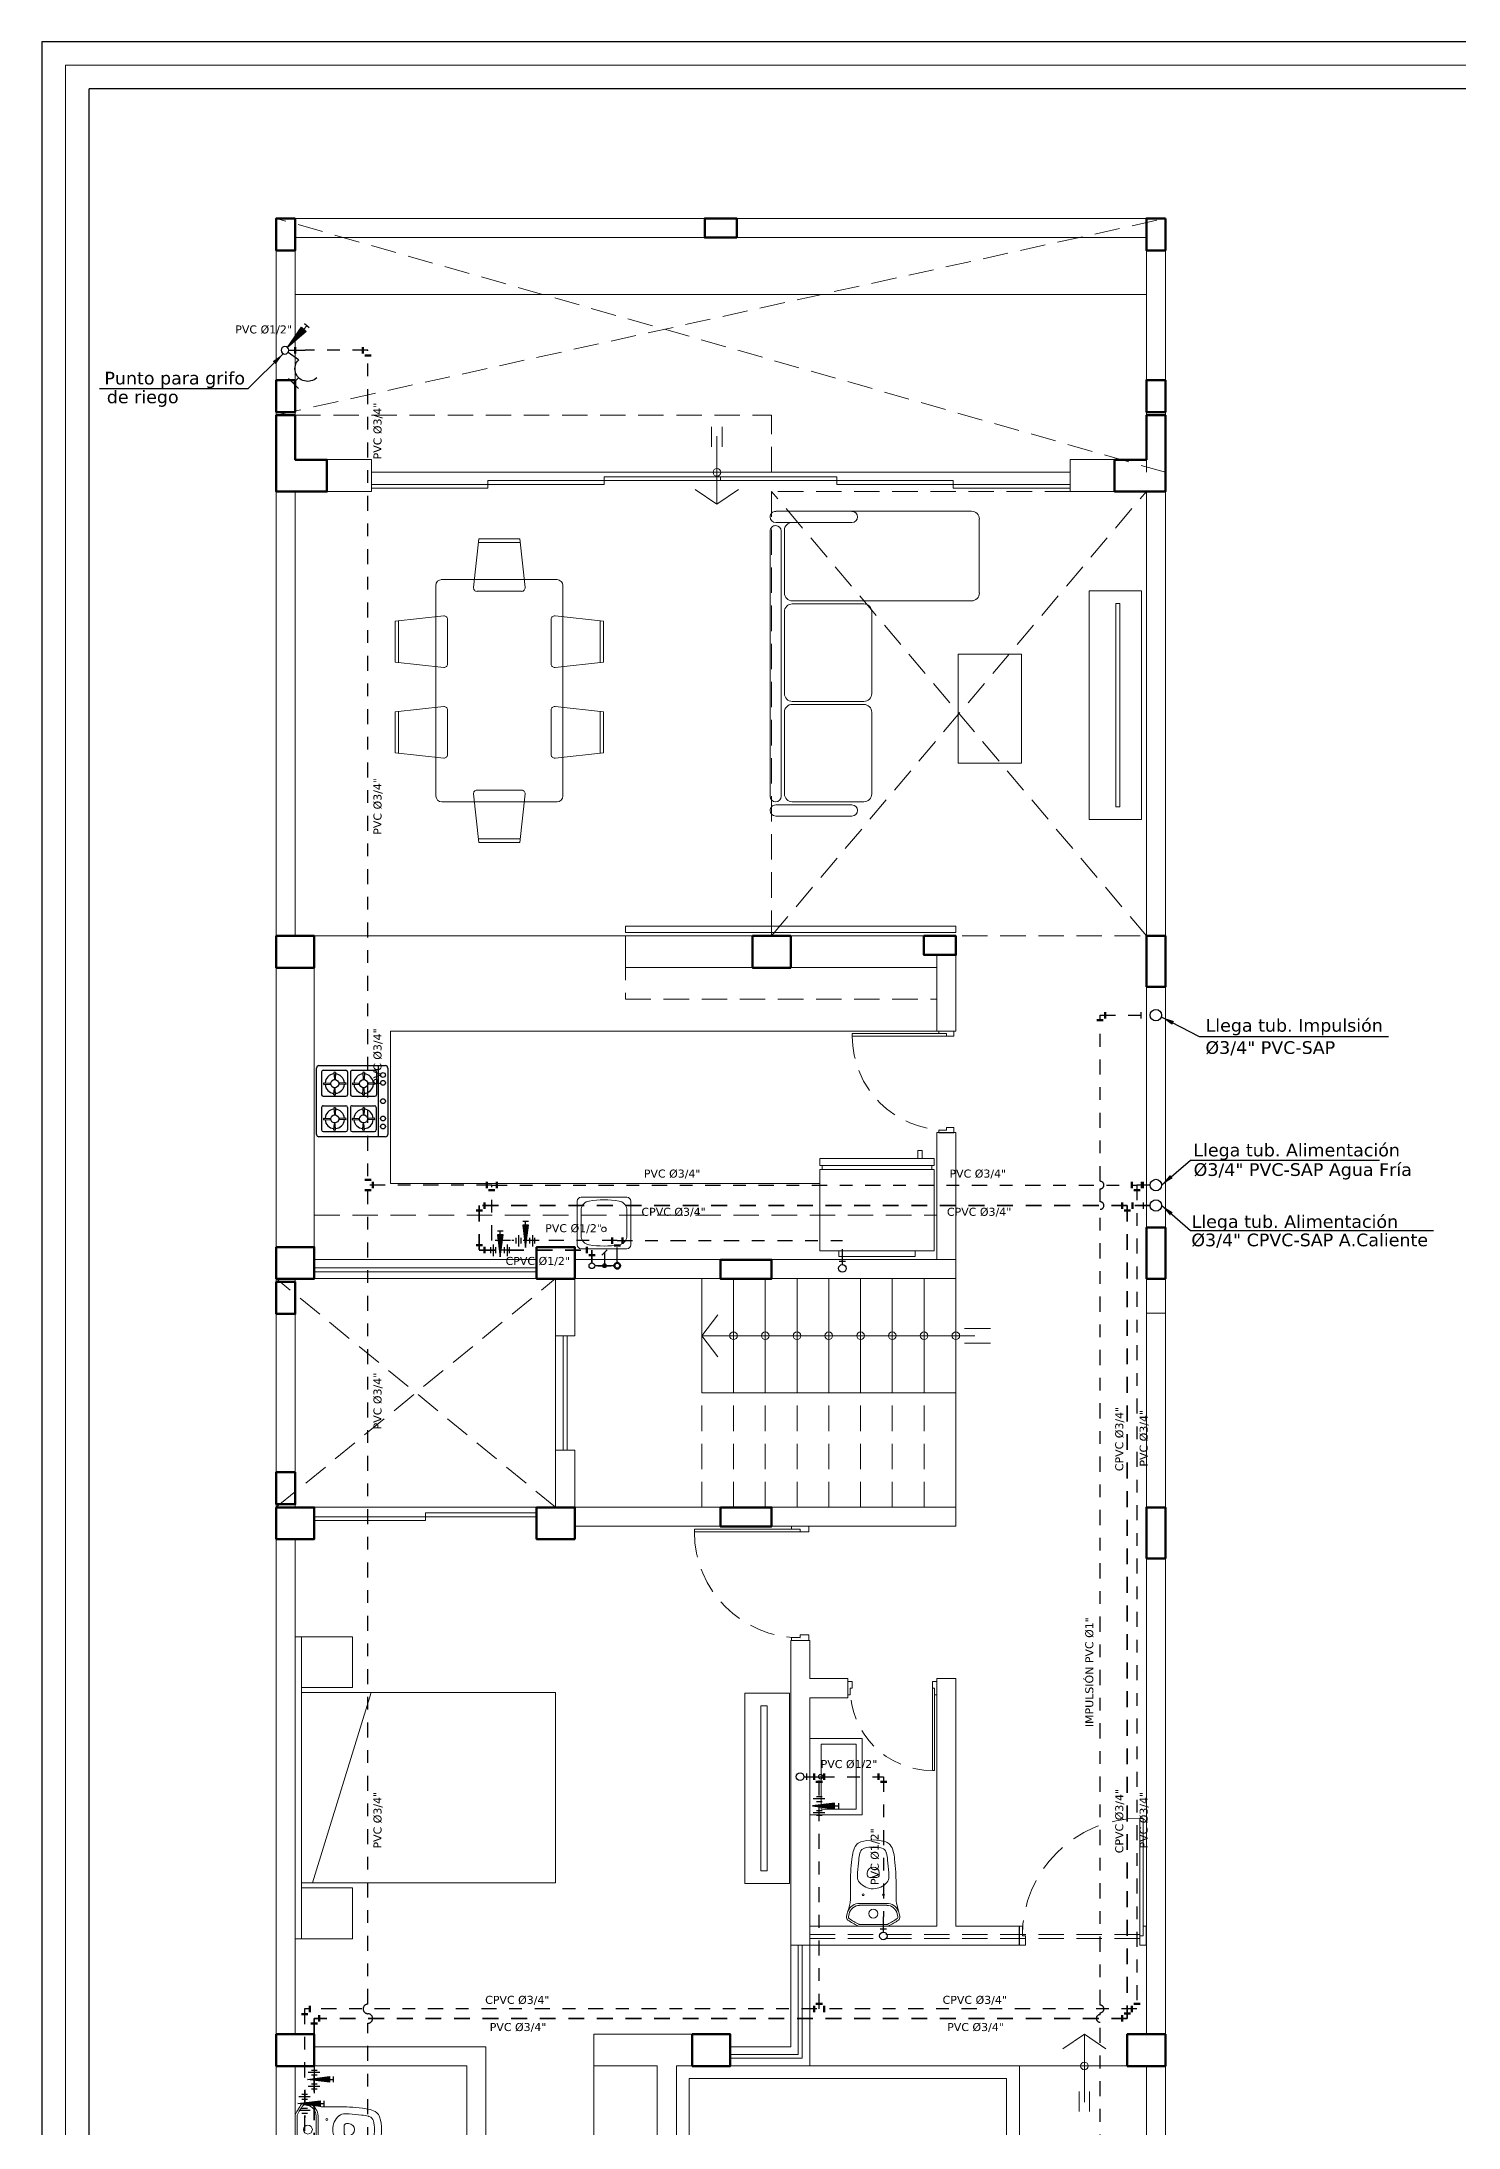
# Model space of a CAD drawing. Header units: millimetres. Extents: x 821 to 906, y 83 to 185.
# Drawn here: x 821.41 to 832.56, y 138.05 to 154.48 of the extents above; entities that cross this region are included whole.
import ezdxf

# ---------------------------------------------------------------- set-up
doc = ezdxf.new("R2010")
doc.units = ezdxf.units.MM
for name, pattern in [('ACAD_ISO10W100', [18, 12, -3, 0, -3]), ('ACAD_ISO12W100', [21, 12, -3, 0, -3, 0, -3]), ('CONTINUA', [0]), ('HIDDEN', [0.375, 0.25, -0.125]), ('HIDDEN2', [0.1875, 0.125, -0.0625]), ('TRAZO_Y_PUNTO2', [0.5, 0.25, -0.125, 0, -0.125])]:
    doc.linetypes.add(name, pattern=pattern)
for name, color, linetype, lineweight in [('agua dulce', 30, 'TRAZO_Y_PUNTO2', 30), ('COLUMNAS', 3, 'Continuous', 80), ('Muro sin techar', 160, 'Continuous', 40), ('P6', 255, 'Continuous', 20), ('redaguacaliente', 30, 'ACAD_ISO12W100', 50), ('redaguafria', 141, 'ACAD_ISO10W100', 30), ('TEXTOAGUA', 152, 'Continuous', 30)]:
    doc.layers.add(name, color=color, linetype=linetype, lineweight=lineweight)
doc.layers.add('Texto', color=5, linetype='Continuous')
doc.styles.add('style4', font='verdanab.ttf', dxfattribs={"height": 0.1})
doc.styles.add('textcosan', font='verdana.ttf', dxfattribs={"height": 0.1})
doc.dimstyles.new('dimension horizontal', dxfattribs={"dimtxt": 0.08, "dimasz": 0.1, "dimexe": 0.15, "dimexo": 0.3, "dimgap": 0.01, "dimtad": 2, "dimtih": 1, "dimtoh": 1, "dimzin": 1, "dimtxsty": 'style4', "dimblk": 'ARCHTICK', "dimcen": 0.08, "dimadec": 0, "dimazin": 0, "dimtfac": 1, "dimtmove": 0, "dimatfit": 3, "dimfxl": 1, "dimarcsym": 0})

# ---------------------------------------------------------------- blocks, each defined once
blk = doc.blocks.new('ERGERFREFRE')
at = {"layer": 'COLUMNAS', "color": 1, "lineweight": 80, "ltscale": 0.2}
for points in [[(10617.471, -16627.554), (10617.321, -16627.554), (10617.321, -16627.806), (10617.471, -16627.806)], [(10620.947, -16627.704), (10620.947, -16627.554), (10620.695, -16627.554), (10620.695, -16627.704)], [(10624.321, -16627.554), (10624.171, -16627.554), (10624.171, -16627.806), (10624.321, -16627.806)], [(10617.471, -16628.826), (10617.321, -16628.826), (10617.321, -16629.079), (10617.471, -16629.079)], [(10624.321, -16628.826), (10624.171, -16628.826), (10624.171, -16629.079), (10624.321, -16629.079)], [(10617.321, -16633.204), (10617.621, -16633.204), (10617.621, -16633.454), (10617.321, -16633.454)], [(10621.071, -16633.204), (10621.371, -16633.204), (10621.371, -16633.454), (10621.071, -16633.454)], [(10621.071, -16633.204), (10621.371, -16633.204), (10621.371, -16633.454), (10621.071, -16633.454)], [(10622.418, -16633.204), (10622.42, -16633.354), (10622.672, -16633.354), (10622.671, -16633.204)], [(10624.171, -16633.606), (10624.321, -16633.606), (10624.321, -16633.204), (10624.171, -16633.204)], [(10624.171, -16635.904), (10624.321, -16635.904), (10624.321, -16635.501), (10624.171, -16635.501)], [(10617.321, -16635.654), (10617.621, -16635.654), (10617.621, -16635.904), (10617.321, -16635.904)], [(10619.371, -16635.654), (10619.671, -16635.654), (10619.671, -16635.904), (10619.371, -16635.904)], [(10620.818, -16635.754), (10620.818, -16635.904), (10621.221, -16635.904), (10621.221, -16635.754)], [(10617.471, -16635.929), (10617.321, -16635.929), (10617.321, -16636.181), (10617.471, -16636.181)], [(10617.471, -16637.426), (10617.321, -16637.426), (10617.321, -16637.679), (10617.471, -16637.679)], [(10617.321, -16637.704), (10617.621, -16637.704), (10617.621, -16637.954), (10617.321, -16637.954)], [(10619.371, -16637.704), (10619.671, -16637.704), (10619.671, -16637.954), (10619.371, -16637.954)], [(10620.818, -16637.704), (10620.818, -16637.854), (10621.221, -16637.854), (10621.221, -16637.704)], [(10624.171, -16638.106), (10624.321, -16638.106), (10624.321, -16637.704), (10624.171, -16637.704)], [(10617.621, -16641.854), (10617.321, -16641.854), (10617.321, -16642.104), (10617.621, -16642.104)], [(10620.596, -16641.854), (10620.896, -16641.854), (10620.896, -16642.104), (10620.596, -16642.104)], [(10624.321, -16641.854), (10624.021, -16641.854), (10624.021, -16642.104), (10624.321, -16642.104)]]:
    blk.add_lwpolyline(points, close=True, dxfattribs=at)
for points in [[(10617.321, -16629.104), (10617.471, -16629.104), (10617.471, -16629.454), (10617.721, -16629.454), (10617.721, -16629.704), (10617.321, -16629.704), (10617.321, -16629.104)], [(10624.321, -16629.104), (10624.171, -16629.104), (10624.171, -16629.454), (10623.921, -16629.454), (10623.921, -16629.704), (10624.321, -16629.704), (10624.321, -16629.104)]]:
    blk.add_lwpolyline(points, dxfattribs=at)
blk = doc.blocks.new('puertas sss')
at = {"color": 251, "lineweight": 0, "true_color": 0x636466}
for p, q in [((2962.35, 159.017), (2962.215, 159.017)), ((2962.215, 159.017), (2962.215, 158.972)), ((2962.35, 159.017), (2962.215, 159.017)), ((2962.215, 158.972), (2962.282, 158.972)), ((2962.282, 158.972), (2962.282, 158.994)), ((2962.282, 158.994), (2962.35, 158.994)), ((2962.35, 158.994), (2962.35, 159.017)), ((2962.215, 158.117), (2962.215, 158.162)), ((2962.215, 158.162), (2962.282, 158.162)), ((2962.35, 158.117), (2962.215, 158.117)), ((2962.35, 158.117), (2962.215, 158.117)), ((2962.282, 158.162), (2962.282, 158.139)), ((2962.282, 158.139), (2962.282, 158.162)), ((2962.282, 158.162), (2963.115, 158.162)), ((2962.282, 158.139), (2962.35, 158.139)), ((2963.115, 158.139), (2962.282, 158.139)), ((2962.35, 158.139), (2962.35, 158.117)), ((2963.115, 158.162), (2963.115, 158.139))]:
    blk.add_line(p, q, dxfattribs=at)
at = {"color": 251, "linetype": 'HIDDEN', "lineweight": 0, "ltscale": 0.8, "true_color": 0x636466}
blk.add_arc((2962.282, 158.162), 0.833, 0, 90, dxfattribs=at)
blk = doc.blocks.new('sgareghaergh')
at = {"color": 251, "lineweight": 18, "true_color": 0x636466}
for p, q in [((541185.725, 9429896.841), (541185.767, 9429897.223)), ((541185.767, 9429897.223), (541186.088, 9429897.223)), ((541185.767, 9429897.196), (541186.088, 9429897.196)), ((541186.131, 9429896.841), (541186.088, 9429897.223)), ((541185.428, 9429895.198), (541185.427, 9429896.859)), ((541186.382, 9429896.903), (541185.471, 9429896.903)), ((541186.427, 9429895.199), (541186.427, 9429896.857)), ((541186.103, 9429896.811), (541185.752, 9429896.811)), ((541185.49, 9429896.617), (541185.108, 9429896.575)), ((541185.108, 9429896.575), (541185.108, 9429896.254)), ((541185.135, 9429896.575), (541185.135, 9429896.254)), ((541185.52, 9429896.239), (541185.52, 9429896.59)), ((541186.336, 9429896.239), (541186.336, 9429896.59)), ((541186.366, 9429896.617), (541186.748, 9429896.575)), ((541186.721, 9429896.575), (541186.721, 9429896.254)), ((541186.748, 9429896.575), (541186.748, 9429896.254)), ((541185.49, 9429896.211), (541185.108, 9429896.254)), ((541186.366, 9429896.211), (541186.748, 9429896.254)), ((541185.49, 9429895.904), (541185.108, 9429895.861)), ((541185.108, 9429895.861), (541185.108, 9429895.54)), ((541185.135, 9429895.861), (541185.135, 9429895.54)), ((541185.52, 9429895.525), (541185.52, 9429895.876)), ((541186.336, 9429895.525), (541186.336, 9429895.876)), ((541186.366, 9429895.904), (541186.748, 9429895.861)), ((541186.721, 9429895.861), (541186.721, 9429895.54)), ((541186.748, 9429895.861), (541186.748, 9429895.54)), ((541185.49, 9429895.498), (541185.108, 9429895.54)), ((541186.366, 9429895.498), (541186.748, 9429895.54)), ((541185.725, 9429895.215), (541185.767, 9429894.833)), ((541186.103, 9429895.246), (541185.752, 9429895.246)), ((541186.131, 9429895.215), (541186.088, 9429894.833)), ((541186.382, 9429895.153), (541185.474, 9429895.153)), ((541185.767, 9429894.861), (541186.088, 9429894.861)), ((541185.767, 9429894.833), (541186.088, 9429894.833))]:
    blk.add_line(p, q, dxfattribs=at)
for centre, radius, start, end in [((541185.475, 9429896.856), 0.0474, 90.7914, 178.7944), ((541186.382, 9429896.857), 0.0458, 0, 90), ((541185.752, 9429896.838), 0.0275, 173.6598, 270), ((541186.103, 9429896.838), 0.0275, 270, 6.3402), ((541185.493, 9429896.59), 0.0275, 0, 96.3402), ((541186.363, 9429896.59), 0.0275, 83.6598, 180), ((541185.493, 9429896.239), 0.0275, 263.6598, 0), ((541186.363, 9429896.239), 0.0275, 180, 276.3402), ((541185.493, 9429895.876), 0.0275, 0, 96.3402), ((541186.363, 9429895.876), 0.0275, 83.6598, 180), ((541185.493, 9429895.525), 0.0275, 263.6598, 0), ((541186.363, 9429895.525), 0.0275, 180, 276.3402), ((541185.474, 9429895.199), 0.0458, 180, 270), ((541185.752, 9429895.218), 0.0275, 90, 186.3402), ((541186.103, 9429895.218), 0.0275, 353.6598, 90), ((541186.382, 9429895.199), 0.0458, 270, 0)]:
    blk.add_arc(centre, radius, start, end, dxfattribs=at)
blk = doc.blocks.new('hhsh')
at = {"color": 252, "lineweight": 5, "true_color": 0x939598}
for p, q in [((10503.114, -16425.472), (10502.414, -16425.472)), ((10502.414, -16425.472), (10502.414, -16426.672)), ((10503.114, -16426.672), (10503.114, -16425.472)), ((10502.414, -16426.672), (10503.114, -16426.672))]:
    blk.add_line(p, q, dxfattribs=at)
blk = doc.blocks.new('weggw')
at = {"color": 252, "lineweight": 5, "true_color": 0x939598}
for p, q in [((10520.047, -16423.366), (10520.047, -16423.366)), ((10520.691, -16423.322), (10520.091, -16423.322)), ((10520.735, -16423.366), (10520.735, -16423.366)), ((10519.935, -16424.139), (10519.935, -16423.497)), ((10520.56, -16423.435), (10519.997, -16423.435)), ((10520.091, -16423.41), (10520.691, -16423.41)), ((10520.622, -16423.497), (10520.622, -16424.139)), ((10520.647, -16424.152), (10520.647, -16423.478)), ((10520.691, -16423.435), (10520.691, -16423.435)), ((10520.735, -16423.478), (10520.735, -16424.152)), ((10520.56, -16424.201), (10519.997, -16424.201)), ((10520.647, -16424.152), (10520.647, -16425.566)), ((10520.735, -16425.566), (10520.735, -16424.152)), ((10519.935, -16424.93), (10519.935, -16424.287)), ((10520.56, -16424.225), (10519.997, -16424.225)), ((10520.622, -16424.287), (10520.622, -16424.93)), ((10519.935, -16424.416), (10519.935, -16424.666)), ((10520.56, -16425.016), (10519.15, -16425.016)), ((10520.56, -16424.993), (10519.997, -16424.993)), ((10519.088, -16425.079), (10519.088, -16425.66)), ((10520.622, -16425.079), (10520.622, -16425.572)), ((10520.047, -16425.678), (10520.047, -16425.678)), ((10520.091, -16425.635), (10520.691, -16425.635)), ((10520.691, -16425.61), (10520.691, -16425.61)), ((10520.735, -16425.678), (10520.735, -16425.678)), ((10519.15, -16425.722), (10520.091, -16425.722)), ((10520.691, -16425.722), (10520.091, -16425.722))]:
    blk.add_line(p, q, dxfattribs=at)
for centre, radius, start, end in [((10520.091, -16423.366), 0.0437, 90, 180), ((10520.091, -16423.366), 0.0437, 180, 270), ((10520.691, -16423.366), 0.0437, 0, 90), ((10520.691, -16423.366), 0.0437, 270, 0), ((10519.997, -16423.497), 0.0625, 90, 180), ((10520.56, -16423.497), 0.0625, 0, 90), ((10520.691, -16423.478), 0.0437, 90, 180), ((10520.691, -16423.478), 0.0437, 0, 90), ((10519.997, -16424.139), 0.0625, 180, 270), ((10520.56, -16424.139), 0.0625, 270, 0), ((10519.997, -16424.287), 0.0625, 90, 180), ((10520.56, -16424.287), 0.0625, 0, 90), ((10519.15, -16425.079), 0.0625, 90, 180), ((10519.997, -16424.93), 0.0625, 180, 270), ((10520.56, -16424.93), 0.0625, 270, 0), ((10520.56, -16425.079), 0.0625, 0, 90), ((10519.15, -16425.66), 0.0625, 180, 270), ((10520.091, -16425.678), 0.0437, 90, 180), ((10520.091, -16425.678), 0.0437, 180, 270), ((10520.56, -16425.572), 0.0625, 270, 0), ((10520.691, -16425.566), 0.0437, 180, 270), ((10520.691, -16425.566), 0.0437, 270, 0), ((10520.691, -16425.678), 0.0437, 0, 90), ((10520.691, -16425.678), 0.0437, 270, 0)]:
    blk.add_arc(centre, radius, start, end, dxfattribs=at)
blk = doc.blocks.new('refrio')
at = {"color": 251, "lineweight": 0, "true_color": 0x636466}
for p, q in [((2971.133, 159.001), (2970.443, 159.001)), ((2970.443, 159.001), (2970.443, 158.959)), ((2971.133, 158.959), (2970.443, 158.959)), ((2970.457, 158.959), (2970.457, 158.935)), ((2971.06, 159.05), (2971.035, 159.05)), ((2971.035, 159.05), (2971.035, 159.001)), ((2971.06, 159.001), (2971.06, 159.05)), ((2971.119, 158.935), (2971.119, 158.959)), ((2971.133, 158.959), (2971.133, 159.001)), ((2971.133, 158.935), (2970.443, 158.935)), ((2970.443, 158.935), (2970.443, 158.444)), ((2971.133, 158.444), (2971.133, 158.935)), ((2971.133, 158.444), (2970.443, 158.444)), ((2970.557, 158.444), (2970.557, 158.409)), ((2971.019, 158.409), (2971.019, 158.444)), ((2970.557, 158.409), (2971.019, 158.409))]:
    blk.add_line(p, q, dxfattribs=at)
blk = doc.blocks.new('rgergeg')
at = {"color": 251, "lineweight": 0, "true_color": 0x636466}
for p, q in [((10594.594, -16435.22), (10594.939, -16435.22)), ((10594.564, -16435.25), (10594.564, -16435.611)), ((10594.655, -16435.25), (10594.878, -16435.25)), ((10594.969, -16435.25), (10594.969, -16435.611)), ((10594.594, -16435.641), (10594.939, -16435.641)), ((10594.655, -16435.611), (10594.878, -16435.611))]:
    blk.add_line(p, q, dxfattribs=at)
blk.add_circle((10594.716, -16435.43), 0.0185, dxfattribs=at)
blk.add_circle((10594.716, -16435.43), 0.0185, dxfattribs=at)
for centre, radius, start, end in [((10594.594, -16435.25), 0.03, 90, 180), ((10594.787, -16434.481), 0.75, 259.8852, 259.8855), ((10594.747, -16434.481), 0.75, 280.1145, 280.1148), ((10594.939, -16435.25), 0.03, 0, 90), ((10595.335, -16435.431), 0.75, 170.9213, 189.0787), ((10594.668, -16435.324), 0.075, 100.1148, 170.9213), ((10594.787, -16435.989), 0.75, 100.1145, 100.1148), ((10594.865, -16435.324), 0.075, 9.0787, 79.8852), ((10594.747, -16435.989), 0.75, 79.8852, 79.8855), ((10594.199, -16435.431), 0.75, 350.9213, 9.0787), ((10594.668, -16435.537), 0.075, 189.0787, 259.8852), ((10594.865, -16435.537), 0.075, 280.1148, 350.9213), ((10594.594, -16435.611), 0.03, 180, 270), ((10594.787, -16434.873), 0.75, 259.8852, 259.8855), ((10594.747, -16434.873), 0.75, 280.1145, 280.1148), ((10594.939, -16435.611), 0.03, 270, 0)]:
    blk.add_arc(centre, radius, start, end, dxfattribs=at)
blk = doc.blocks.new('dahsthsht')
for p, q in [((10536.456, -16417.027), (10536.456, -16416.504)), ((10536.475, -16416.485), (10536.998, -16416.485)), ((10536.529, -16416.485), (10536.529, -16417.046)), ((10537.017, -16416.504), (10537.017, -16417.027)), ((10536.547, -16416.717), (10536.547, -16416.539)), ((10536.56, -16416.626), (10536.558, -16416.626)), ((10536.738, -16416.526), (10536.56, -16416.526)), ((10536.56, -16416.619), (10536.611, -16416.622)), ((10536.56, -16416.632), (10536.611, -16416.629)), ((10536.641, -16416.538), (10536.644, -16416.589)), ((10536.641, -16416.713), (10536.644, -16416.662)), ((10536.647, -16416.538), (10536.647, -16416.536)), ((10536.654, -16416.538), (10536.651, -16416.589)), ((10536.654, -16416.713), (10536.651, -16416.662)), ((10536.734, -16416.619), (10536.683, -16416.622)), ((10536.734, -16416.632), (10536.683, -16416.629)), ((10536.734, -16416.626), (10536.737, -16416.626)), ((10536.751, -16416.717), (10536.751, -16416.539)), ((10536.774, -16416.717), (10536.774, -16416.539)), ((10536.787, -16416.626), (10536.785, -16416.626)), ((10536.965, -16416.526), (10536.786, -16416.526)), ((10536.787, -16416.619), (10536.838, -16416.622)), ((10536.787, -16416.632), (10536.838, -16416.629)), ((10536.868, -16416.538), (10536.871, -16416.589)), ((10536.868, -16416.713), (10536.871, -16416.662)), ((10536.874, -16416.538), (10536.874, -16416.536)), ((10536.881, -16416.538), (10536.877, -16416.589)), ((10536.881, -16416.713), (10536.877, -16416.662)), ((10536.961, -16416.619), (10536.91, -16416.622)), ((10536.961, -16416.632), (10536.91, -16416.629)), ((10536.961, -16416.626), (10536.963, -16416.626)), ((10536.978, -16416.717), (10536.978, -16416.539)), ((10536.545, -16416.996), (10536.545, -16416.817)), ((10536.737, -16416.805), (10536.558, -16416.805)), ((10536.738, -16416.73), (10536.56, -16416.73)), ((10536.639, -16416.817), (10536.643, -16416.868)), ((10536.646, -16416.817), (10536.646, -16416.815)), ((10536.647, -16416.713), (10536.647, -16416.715)), ((10536.652, -16416.817), (10536.649, -16416.868)), ((10536.749, -16416.996), (10536.749, -16416.817)), ((10536.774, -16416.996), (10536.774, -16416.817)), ((10536.965, -16416.73), (10536.786, -16416.73)), ((10536.965, -16416.805), (10536.786, -16416.805)), ((10536.868, -16416.817), (10536.871, -16416.868)), ((10536.874, -16416.713), (10536.874, -16416.715)), ((10536.874, -16416.817), (10536.874, -16416.815)), ((10536.881, -16416.817), (10536.877, -16416.868)), ((10536.978, -16416.996), (10536.978, -16416.817)), ((10536.559, -16416.904), (10536.557, -16416.904)), ((10536.559, -16416.898), (10536.61, -16416.901)), ((10536.559, -16416.911), (10536.61, -16416.907)), ((10536.639, -16416.991), (10536.643, -16416.94)), ((10536.646, -16416.991), (10536.646, -16416.994)), ((10536.652, -16416.991), (10536.649, -16416.94)), ((10536.733, -16416.898), (10536.682, -16416.901)), ((10536.733, -16416.911), (10536.682, -16416.907)), ((10536.733, -16416.904), (10536.735, -16416.904)), ((10536.787, -16416.904), (10536.785, -16416.904)), ((10536.787, -16416.898), (10536.838, -16416.901)), ((10536.787, -16416.911), (10536.838, -16416.907)), ((10536.868, -16416.991), (10536.871, -16416.94)), ((10536.874, -16416.991), (10536.874, -16416.994)), ((10536.881, -16416.991), (10536.877, -16416.94)), ((10536.961, -16416.898), (10536.91, -16416.901)), ((10536.961, -16416.911), (10536.91, -16416.907)), ((10536.961, -16416.904), (10536.963, -16416.904)), ((10536.998, -16417.046), (10536.475, -16417.046)), ((10536.737, -16417.009), (10536.558, -16417.009)), ((10536.965, -16417.009), (10536.786, -16417.009))]:
    blk.add_line(p, q)
for centre, radius in [((10536.494, -16416.566), 0.0191), ((10536.494, -16416.629), 0.0191), ((10536.647, -16416.626), 0.0319), ((10536.874, -16416.626), 0.0319), ((10536.494, -16416.766), 0.0191), ((10536.494, -16416.91), 0.0191), ((10536.494, -16416.972), 0.0191), ((10536.646, -16416.904), 0.0319), ((10536.874, -16416.904), 0.0319)]:
    blk.add_circle(centre, radius)
for centre, radius, start, end in [((10536.475, -16416.504), 0.0191, 90, 180), ((10536.998, -16416.504), 0.0191, 0, 90), ((10536.56, -16416.539), 0.0127, 90, 180), ((10536.569, -16416.626), 0.0104, 142.346, 217.654), ((10536.647, -16416.626), 0.0765, 94.2736, 175.7264), ((10536.647, -16416.626), 0.0765, 184.2736, 265.7264), ((10536.609, -16416.626), 0.00388, 304.85, 55.15), ((10536.647, -16416.547), 0.0104, 52.346, 127.654), ((10536.647, -16416.587), 0.00388, 214.85, 325.15), ((10536.647, -16416.664), 0.00388, 34.85, 145.15), ((10536.647, -16416.626), 0.0765, 4.2736, 85.7264), ((10536.647, -16416.626), 0.0765, 274.2736, 355.7264), ((10536.686, -16416.626), 0.00388, 124.85, 235.15), ((10536.726, -16416.626), 0.0104, 322.346, 37.654), ((10536.738, -16416.539), 0.0127, 0, 90), ((10536.786, -16416.539), 0.0127, 90, 180), ((10536.795, -16416.626), 0.0104, 142.346, 217.654), ((10536.874, -16416.626), 0.0765, 94.2736, 175.7264), ((10536.874, -16416.626), 0.0765, 184.2736, 265.7264), ((10536.836, -16416.626), 0.00388, 304.85, 55.15), ((10536.874, -16416.547), 0.0104, 52.346, 127.654), ((10536.874, -16416.587), 0.00388, 214.85, 325.15), ((10536.874, -16416.664), 0.00388, 34.85, 145.15), ((10536.874, -16416.626), 0.0765, 4.2736, 85.7264), ((10536.874, -16416.626), 0.0765, 274.2736, 355.7264), ((10536.912, -16416.626), 0.00388, 124.85, 235.15), ((10536.953, -16416.626), 0.0104, 322.346, 37.654), ((10536.965, -16416.539), 0.0127, 0, 90), ((10536.558, -16416.817), 0.0127, 90, 180), ((10536.56, -16416.717), 0.0127, 180, 270), ((10536.646, -16416.904), 0.0765, 94.2736, 175.7264), ((10536.646, -16416.825), 0.0104, 52.346, 127.654), ((10536.647, -16416.704), 0.0104, 232.346, 307.654), ((10536.646, -16416.904), 0.0765, 4.2736, 85.7264), ((10536.737, -16416.817), 0.0127, 0, 90), ((10536.738, -16416.717), 0.0127, 270, 0), ((10536.786, -16416.717), 0.0127, 180, 270), ((10536.786, -16416.817), 0.0127, 90, 180), ((10536.874, -16416.904), 0.0765, 94.2736, 175.7264), ((10536.874, -16416.704), 0.0104, 232.346, 307.654), ((10536.874, -16416.825), 0.0104, 52.346, 127.654), ((10536.874, -16416.904), 0.0765, 4.2736, 85.7264), ((10536.965, -16416.717), 0.0127, 270, 0), ((10536.965, -16416.817), 0.0127, 0, 90), ((10536.558, -16416.996), 0.0127, 180, 270), ((10536.567, -16416.904), 0.0104, 142.346, 217.654), ((10536.646, -16416.904), 0.0765, 184.2736, 265.7264), ((10536.608, -16416.904), 0.00388, 304.85, 55.15), ((10536.646, -16416.983), 0.0104, 232.346, 307.654), ((10536.646, -16416.866), 0.00388, 214.85, 325.15), ((10536.646, -16416.943), 0.00388, 34.85, 145.15), ((10536.646, -16416.904), 0.0765, 274.2736, 355.7264), ((10536.684, -16416.904), 0.00388, 124.85, 235.15), ((10536.725, -16416.904), 0.0104, 322.346, 37.654), ((10536.737, -16416.996), 0.0127, 270, 0), ((10536.786, -16416.996), 0.0127, 180, 270), ((10536.795, -16416.904), 0.0104, 142.346, 217.654), ((10536.874, -16416.904), 0.0765, 184.2736, 265.7264), ((10536.836, -16416.904), 0.00388, 304.85, 55.15), ((10536.874, -16416.983), 0.0104, 232.346, 307.654), ((10536.874, -16416.866), 0.00388, 214.85, 325.15), ((10536.874, -16416.943), 0.00388, 34.85, 145.15), ((10536.874, -16416.904), 0.0765, 274.2736, 355.7264), ((10536.912, -16416.904), 0.00388, 124.85, 235.15), ((10536.953, -16416.904), 0.0104, 322.346, 37.654), ((10536.965, -16416.996), 0.0127, 270, 0), ((10536.475, -16417.027), 0.0191, 180, 270), ((10536.998, -16417.027), 0.0191, 270, 0)]:
    blk.add_arc(centre, radius, start, end)
blk = doc.blocks.new('ino')
at = {"color": 251, "lineweight": 0, "true_color": 0x636466, "extrusion": (-0.000695462, -1.32202e-15, 1)}
for p, q in [((2966.606, 159.828, 0), (2966.63, 159.823, 0)), ((2966.547, 159.634, 0), (2966.547, 159.742, 0)), ((2966.697, 159.634, 0), (2966.697, 159.74, 0)), ((2966.712, 159.634, 0), (2966.712, 159.74, 0)), ((2966.917, 159.661, 0), (2966.917, 159.634, 0)), ((2966.952, 159.681, 0), (2966.937, 159.681, 0)), ((2966.547, 159.634, 0), (2966.547, 159.525, 0)), ((2966.697, 159.634, 0), (2966.697, 159.527, 0)), ((2966.712, 159.634, 0), (2966.712, 159.527, 0)), ((2966.917, 159.607, 0), (2966.917, 159.634, 0)), ((2966.952, 159.587, 0), (2966.937, 159.587, 0)), ((2966.606, 159.439, 0), (2966.63, 159.444, 0))]:
    blk.add_line(p, q, dxfattribs=at)
at = {"color": 251, "lineweight": 0, "true_color": 0x636466, "extrusion": (-0.000695462, -1.32202e-15, 1), "elevation": -2.063}
blk.add_lwpolyline([(2967.173, 159.767, 0.105815), (2967.12, 159.792, 0.021734), (2967.06, 159.802, 0.017071), (2966.958, 159.811, 0.008371), (2966.871, 159.814), (2966.735, 159.814, -0.060284), (2966.716, 159.816), (2966.651, 159.832, 0.050432), (2966.632, 159.838), (2966.609, 159.843, 0.296342), (2966.58, 159.832, 0.045212), (2966.534, 159.755, 0.112247), (2966.531, 159.742), (2966.531, 159.634), (2966.531, 159.525, 0.112247), (2966.534, 159.513, 0.045212), (2966.58, 159.435, 0.296342), (2966.609, 159.424), (2966.632, 159.429, 0.049523), (2966.651, 159.435), (2966.652, 159.436), (2966.716, 159.451, -0.060284), (2966.735, 159.454), (2966.871, 159.454, 0.008371), (2966.958, 159.457, 0.017071), (2967.06, 159.466, 0.021734), (2967.12, 159.476, 0.105815), (2967.173, 159.501, 0.128647), (2967.195, 159.535, 0.084162), (2967.211, 159.634, 0.083997), (2967.195, 159.733, 0.128647)], format="xyb", close=True, dxfattribs=at)
at = {"color": 251, "lineweight": 0, "true_color": 0x636466, "extrusion": (-0.000695462, -1.32202e-15, 1)}
for centre, radius in [((2966.631, 159.634, -2.063), 0.035), ((2966.631, 159.634, -2.063), 0.035), ((2966.78, 159.714, -2.063), 0.0075), ((2966.78, 159.554, -2.063), 0.0075)]:
    blk.add_circle(centre, radius, dxfattribs=at)
for centre, radius, start, end in [((2966.985, 159.538, -2.063), 0.485, 144.0272, 154.382), ((2966.603, 159.816, -2.063), 0.013, 78, 144.0272), ((2966.611, 159.74, -2.063), 0.085, 0, 78), ((2966.611, 159.74, -2.063), 0.1, 0, 66.4517), ((2966.559, 159.742, -2.063), 0.013, 154.382, 180), ((2966.967, 159.634, -2.063), 0.14, 130.1762, 180.0038), ((2966.921, 159.687, -2.063), 0.07, 87.777, 130.0983), ((2966.936, 159.661, -2.063), 0.02, 90, 180), ((2966.825, 157.214, -2.063), 2.545, 87.0658, 87.777), ((2966.951, 159.634, -2.063), 0.047, 0, 90), ((2966.877, 158.313, -2.063), 1.445, 83.0015, 86.9136), ((2966.975, 159.107, -2.063), 0.645, 78.0475, 83.0279), ((2967.088, 159.655, -2.063), 0.085, 72.2801, 76.8274), ((2967.099, 159.689, -2.063), 0.05, 15.6837, 72.2801), ((2966.91, 159.636, -2.063), 0.246, 359.56, 15.6385), ((2966.559, 159.525, -2.063), 0.013, 180, 205.618), ((2966.985, 159.729, -2.063), 0.485, 205.618, 215.9728), ((2966.611, 159.527, -2.063), 0.085, 282, 0), ((2966.611, 159.527, -2.063), 0.1, 293.3405, 0), ((2966.966, 159.634, -2.063), 0.14, 180, 229.9017), ((2966.921, 159.58, -2.063), 0.07, 229.9017, 272.223), ((2966.936, 159.607, -2.063), 0.02, 180, 270), ((2966.825, 162.053, -2.063), 2.545, 272.223, 272.9342), ((2966.951, 159.634, -2.063), 0.047, 270, 0), ((2966.877, 160.954, -2.063), 1.445, 273.0864, 276.9985), ((2966.975, 160.16, -2.063), 0.645, 276.9721, 281.9525), ((2967.088, 159.612, -2.063), 0.085, 283.1726, 287.7199), ((2967.099, 159.579, -2.063), 0.05, 287.7199, 344.3163), ((2966.911, 159.631, -2.063), 0.245, 344.3163, 0.4411), ((2966.603, 159.452, -2.063), 0.013, 215.9728, 282)]:
    blk.add_arc(centre, radius, start, end, dxfattribs=at)
blk = doc.blocks.new('dzhsrthjtdrj')
at = {"color": 251, "lineweight": 0, "true_color": 0x636466}
blk.add_line((3116.909, -103.084), (3116.445, -104.584), dxfattribs=at)
for points in [[(3116.594, -103.045), (3116.994, -103.045), (3116.994, -102.645), (3116.594, -102.645)], [(3116.994, -105.023), (3117.044, -105.023), (3117.044, -102.645), (3116.994, -102.645)], [(3114.995, -104.584), (3114.995, -103.084), (3116.995, -103.084), (3116.995, -104.584)], [(3116.594, -104.623), (3116.994, -104.623), (3116.994, -105.023), (3116.594, -105.023)]]:
    blk.add_lwpolyline(points, close=True, dxfattribs=at)
blk = doc.blocks.new('dfbdb')
at = {"color": 251, "lineweight": 0, "true_color": 0x636466, "elevation": 0}
for points in [[(3106.067, -99.512), (3106.067, -98.842), (3106.527, -98.842), (3106.527, -99.512)], [(3106.167, -99.462), (3106.167, -98.892), (3106.477, -98.892), (3106.477, -99.462)]]:
    blk.add_lwpolyline(points, close=True, dxfattribs=at)
at = {"color": 251, "lineweight": 0, "true_color": 0x636466}
blk.add_circle((3106.164, -99.177, 0), 0.02, dxfattribs=at)
blk = doc.blocks.new('GT4G45G45GF')
at = {"color": 251, "lineweight": 0, "true_color": 0x636466}
for p, q in [((830.881, 182.825), (823.881, 182.825)), ((823.881, 182.825), (823.881, 162.825)), ((830.881, 162.825), (830.881, 182.825)), ((830.731, 182.675), (824.031, 182.675)), ((830.731, 180.825), (830.731, 182.675)), ((830.731, 182.225), (824.031, 182.225)), ((827.308, 181.184), (827.308, 181.026)), ((827.391, 181.184), (827.391, 181.026)), ((827.35, 180.575), (827.35, 181.11)), ((830.731, 180.925), (830.131, 180.925)), ((824.631, 180.675), (824.031, 180.675)), ((824.031, 180.675), (824.031, 177.175)), ((824.631, 180.825), (824.631, 180.675)), ((824.631, 180.825), (830.131, 180.825)), ((824.631, 180.73), (826.463, 180.73)), ((824.631, 180.7), (825.547, 180.7)), ((825.547, 180.76), (825.547, 180.7)), ((825.547, 180.76), (829.211, 180.76)), ((826.463, 180.79), (826.463, 180.73)), ((826.463, 180.79), (828.295, 180.79)), ((827.35, 180.575), (827.18, 180.69)), ((827.35, 180.575), (827.519, 180.69)), ((827.379, 180.79), (827.379, 180.76)), ((828.295, 180.79), (828.295, 180.73)), ((828.295, 180.73), (830.131, 180.73)), ((829.211, 180.76), (829.211, 180.7)), ((829.211, 180.7), (830.131, 180.7)), ((830.131, 180.675), (830.131, 180.825)), ((830.731, 180.675), (830.131, 180.675)), ((826.556, 177.175), (824.031, 177.175)), ((829.231, 177.175), (826.556, 177.175)), ((826.631, 177.025), (826.631, 177.175)), ((829.231, 176.425), (829.231, 177.175)), ((829.081, 176.425), (829.081, 177.025)), ((829.231, 176.425), (824.781, 176.425)), ((824.781, 176.425), (824.781, 175.225)), ((829.081, 176.425), (829.056, 176.425)), ((829.081, 174.625), (829.081, 175.625)), ((829.081, 175.625), (829.231, 175.625)), ((829.231, 174.625), (829.231, 175.625)), ((824.781, 175.225), (828.161, 175.225)), ((824.181, 174.625), (825.931, 174.625)), ((826.231, 174.625), (829.231, 174.625)), ((829.231, 174.475), (829.231, 174.625)), ((824.031, 174.475), (823.881, 174.475)), ((824.031, 174.475), (824.031, 172.675)), ((824.031, 174.475), (826.081, 174.475)), ((826.231, 174.475), (826.231, 174.025)), ((826.231, 174.475), (829.231, 174.475)), ((826.231, 174.025), (826.231, 174.475)), ((827.231, 173.575), (827.231, 174.475)), ((827.481, 173.575), (827.481, 174.475)), ((827.731, 173.575), (827.731, 174.475)), ((827.981, 173.575), (827.981, 174.475)), ((828.231, 173.575), (828.231, 174.475)), ((828.481, 173.575), (828.481, 174.475)), ((828.731, 173.575), (828.731, 174.475)), ((828.981, 173.575), (828.981, 174.475)), ((829.231, 173.575), (829.231, 174.475)), ((830.731, 174.203), (830.881, 174.203)), ((826.081, 174.025), (826.081, 172.675)), ((826.231, 174.025), (826.081, 174.025)), ((829.298, 174.082), (829.505, 174.082)), ((829.298, 173.968), (829.505, 173.968)), ((829.231, 173.575), (827.231, 173.575)), ((826.231, 173.125), (826.081, 173.125)), ((826.231, 173.125), (826.231, 172.675)), ((826.231, 172.675), (826.231, 173.125)), ((824.031, 172.675), (823.881, 172.675)), ((824.031, 172.675), (826.081, 172.675)), ((825.931, 172.63), (825.056, 172.63)), ((825.056, 172.57), (825.056, 172.63)), ((826.231, 172.675), (829.231, 172.675)), ((829.231, 172.525), (829.231, 172.675)), ((825.931, 172.6), (824.181, 172.6)), ((825.056, 172.57), (824.181, 172.57)), ((826.231, 172.525), (829.231, 172.525)), ((824.031, 172.425), (824.031, 168.525)), ((827.931, 168.425), (827.931, 171.625)), ((827.931, 171.625), (828.081, 171.625)), ((828.081, 171.325), (828.081, 171.625)), ((828.081, 171.325), (828.381, 171.325)), ((828.381, 171.175), (828.381, 171.325)), ((829.081, 169.375), (829.081, 171.325)), ((829.081, 171.325), (829.231, 171.325)), ((828.081, 168.275), (828.081, 171.175)), ((828.081, 171.175), (828.381, 171.175)), ((827.931, 169.225), (829.731, 169.225)), ((827.991, 169.225), (827.991, 168.365)), ((828.021, 169.225), (828.021, 168.335)), ((829.731, 169.225), (829.731, 169.295)), ((830.243, 168.525), (830.073, 168.409)), ((830.243, 168.525), (830.243, 167.99)), ((830.243, 168.525), (830.412, 168.409)), ((824.181, 168.425), (825.531, 168.425)), ((825.531, 168.425), (825.531, 167.025)), ((826.381, 165.575), (826.381, 168.425)), ((826.381, 165.575), (826.381, 168.425)), ((827.456, 168.425), (827.931, 168.425)), ((827.456, 168.365), (827.991, 168.365)), ((824.031, 168.275), (824.031, 163.147)), ((824.031, 168.275), (825.381, 168.275)), ((825.381, 168.275), (825.381, 167.025)), ((826.381, 168.275), (826.531, 168.275)), ((826.531, 168.275), (826.881, 168.275)), ((826.881, 166.075), (826.881, 168.275)), ((827.031, 168.275), (828.081, 168.275)), ((827.031, 163.075), (827.031, 168.275)), ((827.456, 168.335), (828.021, 168.335)), ((828.081, 168.275), (830.731, 168.275)), ((829.731, 162.825), (829.731, 168.275)), ((830.201, 167.916), (830.201, 168.074)), ((830.284, 167.916), (830.284, 168.074))]:
    blk.add_line(p, q, dxfattribs=at)
for points in [[(823.881, 182.825), (830.881, 182.825), (830.881, 181.275), (830.731, 181.275), (830.731, 182.675), (824.031, 182.675), (824.031, 181.275), (823.881, 181.275), (823.881, 182.825)], [(830.731, 180.925), (830.131, 180.925), (830.131, 180.675), (830.731, 180.675)], [(826.631, 177.175), (826.631, 176.925), (829.081, 176.925), (829.081, 176.425), (829.231, 176.425), (829.231, 177.175), (826.631, 177.175)], [(829.231, 174.475), (829.231, 173.575)], [(827.231, 174.025), (827.357, 174.19)], [(829.381, 174.025), (827.231, 174.025)], [(827.231, 174.025), (827.357, 173.86)], [(828.081, 169.225), (827.931, 169.225)]]:
    blk.add_lwpolyline(points, dxfattribs=at)
for points in [[(823.881, 174.475), (824.031, 174.475), (824.031, 174.475), (824.181, 174.475), (824.181, 177.175), (824.031, 177.175), (824.031, 180.675), (824.631, 180.675), (824.631, 180.925), (824.031, 180.925), (824.031, 181.275), (823.881, 181.275)], [(830.131, 180.925), (830.731, 180.925), (830.731, 181.275), (830.881, 181.275), (830.881, 167.375), (830.731, 167.375), (830.731, 168.275), (830.581, 168.275), (830.581, 168.525), (830.731, 168.525), (830.731, 180.675), (830.131, 180.675)], [(830.281, 178.092), (830.693, 178.092), (830.693, 179.892), (830.281, 179.892)], [(830.491, 179.792), (830.491, 178.192), (830.521, 178.192), (830.521, 179.792)], [(826.631, 177.25), (826.631, 177.2), (829.231, 177.2), (829.231, 177.25)], [(829.081, 175.625), (829.231, 175.625), (829.231, 174.475), (826.231, 174.475), (826.231, 174.025), (826.081, 174.025), (826.081, 174.475), (825.931, 174.475), (825.931, 174.725), (826.231, 174.725), (826.231, 174.625), (829.081, 174.625)], [(824.031, 174.475), (823.881, 174.475), (823.881, 172.675), (824.031, 172.675)], [(824.181, 174.53), (825.931, 174.53), (825.931, 174.56), (824.181, 174.56)], [(826.141, 174.025), (826.141, 173.125), (826.171, 173.125), (826.171, 174.025)], [(826.081, 173.125), (826.231, 173.125), (826.231, 172.675), (829.231, 172.675), (829.231, 172.525), (826.231, 172.525), (826.231, 172.425), (825.931, 172.425), (825.931, 172.675), (826.081, 172.675)], [(823.881, 164.825), (824.031, 164.825), (824.031, 168.275), (825.381, 168.275), (825.381, 167.025), (825.531, 167.025), (825.531, 168.425), (824.181, 168.425), (824.181, 168.525), (824.031, 168.525), (824.031, 172.425), (824.181, 172.425), (824.181, 172.675), (823.881, 172.675)], [(827.931, 171.625), (828.081, 171.625), (828.081, 171.325), (828.381, 171.325), (828.381, 171.175), (828.081, 171.175), (828.081, 169.375), (829.081, 169.375), (829.081, 171.325), (829.231, 171.325), (829.231, 169.375), (829.731, 169.375), (829.731, 169.225), (827.931, 169.225)], [(827.571, 169.711), (827.921, 169.711), (827.921, 171.211), (827.571, 171.211)], [(827.696, 169.811), (827.746, 169.811), (827.746, 171.111), (827.696, 171.111)], [(825.381, 166.225), (825.531, 166.225), (825.531, 164.975), (826.881, 164.975), (826.881, 165.825), (826.731, 165.825), (826.731, 166.075), (826.881, 166.075), (826.881, 168.275), (826.381, 168.275), (826.381, 168.525), (827.456, 168.525), (827.456, 168.275), (827.031, 168.275), (827.031, 164.825), (826.381, 164.825), (826.381, 163.177), (826.231, 163.177), (826.231, 164.825), (825.381, 164.825)], [(827.131, 168.175), (827.131, 167.175), (829.631, 167.175), (829.631, 168.175)]]:
    blk.add_lwpolyline(points, close=True, dxfattribs=at)
for centre in [(827.35, 180.825), (827.481, 174.025), (827.731, 174.025), (827.981, 174.025), (828.231, 174.025), (828.481, 174.025), (828.731, 174.025), (828.981, 174.025), (829.231, 174.025), (830.243, 168.275)]:
    blk.add_circle(centre, 0.03, dxfattribs=at)
at = {"layer": 'Muro sin techar', "color": 251, "linetype": 'HIDDEN', "lineweight": 0, "ltscale": 0.8, "true_color": 0x636466}
for p, q in [((830.881, 180.825), (823.881, 182.825)), ((823.881, 181.275), (830.881, 182.825)), ((824.031, 181.275), (827.781, 181.275)), ((827.781, 180.825), (827.781, 181.275)), ((824.181, 174.975), (829.081, 174.975)), ((827.231, 172.675), (827.231, 173.575)), ((827.481, 172.675), (827.481, 173.575)), ((827.731, 172.675), (827.731, 173.575)), ((827.981, 172.675), (827.981, 173.575)), ((828.231, 172.675), (828.231, 173.575)), ((828.481, 172.675), (828.481, 173.575)), ((828.731, 172.675), (828.731, 173.575)), ((828.981, 172.675), (828.981, 173.575)), ((829.231, 172.675), (829.231, 173.575)), ((828.081, 169.31), (830.731, 169.31)), ((828.081, 169.28), (830.731, 169.28))]:
    blk.add_line(p, q, dxfattribs=at)
for points in [[(827.781, 177.175), (830.731, 180.675)], [(830.731, 177.175), (827.781, 180.675)], [(826.631, 177.025), (826.631, 176.675), (829.081, 176.675)], [(823.881, 172.675), (826.081, 174.475)], [(826.081, 172.675), (823.881, 174.475)], [(829.231, 173.575), (829.231, 172.675)]]:
    blk.add_lwpolyline(points, dxfattribs=at)
blk.add_lwpolyline([(827.781, 177.175), (830.731, 177.175), (830.731, 180.675), (827.781, 180.675)], close=True, dxfattribs=at)
at = {"color": 251, "lineweight": 0, "true_color": 0x636466}
for name, p in [('ERGERFREFRE', (-9793.44, 16810.378)), ('sgareghaergh', (-540360.29, -9429716.923))]:
    blk.add_blockref(name, p, dxfattribs=at)
for name, p, rotation in [('weggw', (11348.504, -16245.204), 180), ('dahsthsht', (11361.216, -16240.893), 179.9999999999999), ('rgergeg', (-15608.969, -10419.853), 90), ('puertas sss', (3790.288, 330.642), 180), ('dzhsrthjtdrj', (3941.075, 66.632), 180)]:
    blk.add_blockref(name, p, dxfattribs=dict(at, rotation=rotation))
for name, p, xscale, yscale, zscale, rotation in [('hhsh', (8331.473, -11553.945), 0.7142857143332307, 0.7142857143332307, 0.7142857143332307, 180), ('puertas sss', (3462.296, 316.973), 0.888888888888799, 0.888888888888799, 0.888888888888799, 180), ('puertas sss', (952.061, 2475.247), -0.7777777777792159, 0.7777777777792159, 0.777777777779215, 90), ('puertas sss', (1006.416, -3122.125), 1.11111111111201, 1.11111111111201, 1.11111111111201, 90)]:
    blk.add_blockref(name, p, dxfattribs=dict(at, xscale=xscale, yscale=yscale, zscale=zscale, rotation=rotation))
for name, p, xscale, yscale, zscale in [('refrio', (-3042.379, -31.761), 1.303017825203788, 1.303017825203788, 1.303017825203788), ('dfbdb', (-1953.472, 259.368, 0), 0.8955223880607751, 0.8955223880607751, 0.8955223880607751)]:
    blk.add_blockref(name, p, dxfattribs=dict(at, xscale=xscale, yscale=yscale, zscale=zscale))
at = {"color": 251, "lineweight": 0, "true_color": 0x636466, "xscale": -1}
for p, rotation in [((668.947, -2797.157, 0), 270), ((-2142.501, 327.408, 0), 180)]:
    blk.add_blockref('ino', p, dxfattribs=dict(at, rotation=rotation))
blk = doc.blocks.new('_ARCHTICK')
at = {"color": 0, "linetype": 'ByBlock', "const_width": 0.15}
blk.add_lwpolyline([(-0.5, -0.5), (0.5, 0.5)], dxfattribs=at)
blk = doc.blocks.new('A$C1C7F5F2D')
blk.add_hatch(color=256).paths.add_polyline_path([(0.085, 0.032), (0.13, 0.032), (0.108, 0.206)])
for p, q in [((0.034, 0.175), (0.034, 0.13)), ((0.053, 0.109), (0.053, 0.199)), ((0.073, 0.175), (0.073, 0.13)), ((0.143, 0.175), (0.143, 0.13)), ((0.163, 0.109), (0.163, 0.199)), ((0.182, 0.175), (0.182, 0.13)), ((0.108, 0.032), (0.108, 0)), ((0.13, 0), (0.085, 0))]:
    blk.add_line(p, q)
at = {"ltscale": 0.005}
blk.add_line((0, 0.152), (0.216, 0.152), dxfattribs=at)
blk.add_lwpolyline([(0.085, 0.032), (0.13, 0.032), (0.108, 0.206)], close=True)
blk = doc.blocks.new('tede c')
at = {"layer": 'agua dulce', "color": 53, "linetype": 'ACAD_ISO10W100', "lineweight": 50, "ltscale": 0.015}
for p, q in [((243.58, 223.599), (243.63, 223.599)), ((243.645, 223.534), (243.645, 223.584))]:
    blk.add_line(p, q, dxfattribs=at)
blk = doc.blocks.new('A$C14AD7076')
at = {"layer": 'redaguacaliente', "ltscale": 1.2}
blk.add_circle((-0.1, 0), 0.0225, dxfattribs=at)
at = {"layer": 'redaguafria', "linetype": 'CONTINUA'}
for p, q in [((-0.077, 0), (0.078, 0)), ((0, -0.04), (0, 0))]:
    blk.add_line(p, q, dxfattribs=at)
at = {"layer": 'redaguafria', "linetype": 'CONTINUA', "ltscale": 0.5}
for p, q in [((0, -0.104), (0, 0.015)), ((0.053, 0), (-0.052, 0)), ((-0.021, -0.126), (0.021, -0.083))]:
    blk.add_line(p, q, dxfattribs=at)
for centre, radius in [((0, 0), 0.015), ((0.1, 0), 0.0225)]:
    blk.add_circle(centre, radius, dxfattribs=at)
blk = doc.blocks.new('A$C656D79EE')
at = {"layer": 'redaguafria', "ltscale": 0.75}
blk.add_hatch(color=256, dxfattribs=at).paths.add_polyline_path([(-0.182, -0.13), (-0.149, -0.167), (-0.022, -0.02)])
for p, q in [((-0.176, -0.191), (-0.209, -0.154)), ((-0.166, -0.148), (-0.193, -0.172)), ((0.216, -0.108), (0.259, -0.066)), ((0.301, -0.108), (0.221, -0.027))]:
    blk.add_line(p, q, dxfattribs=at)
at = {"layer": 'redaguafria', "linetype": 'CONTINUA', "lineweight": 50, "ltscale": 0.015}
blk.add_line((-0.025, -0.081), (0.025, -0.081), dxfattribs=at)
at = {"layer": 'redaguafria'}
blk.add_line((0, -0.03), (0, -0.158), dxfattribs=at)
at = {"layer": 'redaguafria', "linetype": 'Continuous'}
blk.add_line((0.075, -0.108), (0.017, -0.025), dxfattribs=at)
at = {"layer": 'redaguafria', "ltscale": 0.75}
blk.add_lwpolyline([(-0.182, -0.13), (-0.149, -0.167), (-0.022, -0.02)], close=True, dxfattribs=at)
at = {"layer": 'redaguafria', "linetype": 'Continuous', "ltscale": 0.5}
blk.add_circle((0, 0), 0.03, dxfattribs=at)
at = {"layer": 'redaguafria', "linetype": 'Continuous'}
blk.add_arc((0.145, -0.179), 0.1, 314.9533, 134.9533, dxfattribs=at)
blk = doc.blocks.new('HTRHTRHTR')
for p, q in [((3391.88, 437.54), (3391.88, -165.78)), ((4244.53, 437.54), (3391.88, 437.54)), ((3400.57, -157.09), (3400.57, 428.85)), ((4235.83, 428.85), (3400.57, 428.85))]:
    blk.add_line(p, q)
at = {"layer": 'P6', "color": 7}
for p, q in [((3396.22, -161.44), (3396.22, 433.19)), ((3396.22, 433.19), (4240.18, 433.19))]:
    blk.add_line(p, q, dxfattribs=at)

msp = doc.modelspace()

# ---------------------------------------------------------------- linework, layer by layer
at = {"layer": 'redaguacaliente', "lineweight": 35, "ltscale": 0.01}
msp.add_line((830.131, 145.31), (829.951, 145.31, 0), dxfattribs=at)
at = {"layer": 'redaguacaliente', "linetype": 'HIDDEN2', "lineweight": 35}
for points in [[(829.951, 145.31), (829.951, 138.908), (823.55, 138.908), (823.55, 135.834)], [(829.951, 145.31), (824.85, 145.31), (824.85, 144.959), (825.736, 144.959), (825.736, 144.859)]]:
    msp.add_lwpolyline(points, dxfattribs=at)
at = {"layer": 'redaguafria', "ltscale": 0.75}
for p, q in [((830.06, 146.784, 0), (830.06, 146.834, 0)), ((830.079, 145.446, 0), (830.079, 145.496, 0)), ((830.079, 145.285, 0), (830.079, 145.335, 0)), ((827.733, 144.869), (827.683, 144.869)), ((827.429, 140.787, 0), (827.429, 140.837, 0)), ((828.056, 139.612, 0), (828.006, 139.612, 0))]:
    msp.add_line(p, q, dxfattribs=at)
at = {"layer": 'redaguafria', "ltscale": 0.01}
for p, q in [((824.948, 145.471), (823.973, 145.471)), ((830.131, 145.471), (830.026, 145.471)), ((827.708, 144.845), (827.708, 145.034)), ((827.405, 140.812, 0), (827.525, 140.812)), ((828.031, 139.588, 0), (828.031, 139.708))]:
    msp.add_line(p, q, dxfattribs=at)
for points in [[(823.973, 139.02), (823.973, 152.045), (823.479, 152.045)], [(829.737, 145.501), (829.737, 146.809), (830.131, 146.809)], [(830.026, 145.471), (830.026, 138.983), (823.475, 138.983), (823.475, 135.634)], [(825.936, 144.859), (825.936, 145.034), (824.948, 145.034), (824.948, 145.471), (830.026, 145.471)], [(829.737, 145.34), (829.737, 145.441)], [(829.737, 139.013), (829.737, 145.28)], [(825.936, 145.034), (827.708, 145.034)], [(827.525, 138.983), (827.525, 140.812), (828.031, 140.812), (828.031, 139.708)], [(829.737, 138.938), (829.737, 138.953)], [(823.973, 134.373), (823.973, 138.87)], [(825.93, 135.072), (825.93, 137.035), (829.737, 137.035), (829.737, 138.878)]]:
    msp.add_lwpolyline(points, dxfattribs=at)
at = {"layer": 'redaguafria', "linetype": 'Continuous', "ltscale": 0.5}
for centre, radius in [((830.176, 146.809), 0.0453), ((830.176, 145.471), 0.0453), ((830.176, 145.31), 0.0453), ((827.708, 144.815), 0.03), ((827.375, 140.812, 0), 0.03), ((828.031, 139.558, 0), 0.03)]:
    msp.add_circle(centre, radius, dxfattribs=at)
at = {"layer": 'redaguafria', "ltscale": 0.01}
for centre, radius, start, end in [((829.737, 145.471), 0.03, 270, 90), ((829.737, 145.31), 0.03, 270, 90), ((823.973, 138.983), 0.0375, 90, 270), ((829.737, 138.983), 0.03, 270, 90), ((823.973, 138.908), 0.0375, 270, 90), ((829.737, 138.908), 0.03, 90, 270)]:
    msp.add_arc(centre, radius, start, end, dxfattribs=at)

# ---------------------------------------------------------------- block references
at = {"color": 251, "lineweight": 60, "xscale": 0.04279462122516643, "yscale": 0.04279462122516643, "zscale": 0.04279462122516643}
msp.add_blockref('HTRHTRHTR', (676.252, 135.751), dxfattribs=at)
msp.add_blockref('GT4G45G45GF', (-0.63, -29.741))
at = {"layer": 'redaguafria', "xscale": -1}
for name, p, rotation in [('A$C656D79EE', (823.32, 152.045), 90), ('tede c', (586.132, 370.368), 180), ('tede c', (580.368, 369.03), 180), ('tede c', (1048.507, 389.076), 90), ('tede c', (1053.585, 389.076), 90), ('tede c', (1053.51, 388.915), 90), ('tede c', (1049.495, 388.639), 90), ('tede c', (1049.295, 388.564), 90), ('tede c', (583.92, 364.371), 180), ('tede c', (579.87, 362.542), 180), ('tede c', (579.945, 362.467), 180), ('A$C1C7F5F2D', (823.703, 138.536), 90), ('A$C1C7F5F2D', (823.628, 138.345), 90)]:
    msp.add_blockref(name, p, dxfattribs=dict(at, rotation=rotation))
at = {"layer": 'redaguafria'}
for name, p, rotation in [('tede c', (1067.578, 375.603), 180), ('tede c', (601.389, 389.076), 270), ('tede c', (606.467, 389.076), 270), ('tede c', (601.291, 388.915), 270), ('tede c', (606.392, 388.915), 270), ('A$C1C7F5F2D', (825.122, 145.111), 180), ('A$C1C7F5F2D', (825.322, 145.186), 180), ('tede c', (602.377, 388.639), 270), ('A$C14AD7076', (825.836, 144.836), 180), ('tede c', (1071.131, 364.371), 180), ('tede c', (1071.637, 364.371), 180), ('A$C1C7F5F2D', (827.678, 140.474), 89.99999999999999)]:
    msp.add_blockref(name, p, dxfattribs=dict(at, rotation=rotation))
for p in [(580.368, -78.088), (581.245, -78.6), (583.92, -84.576)]:
    msp.add_blockref('tede c', p, dxfattribs=at)
at = {"layer": 'redaguafria', "xscale": -1}
for p in [(1071.131, -84.576), (1073.631, -84.576), (1073.556, -84.651)]:
    msp.add_blockref('tede c', p, dxfattribs=at)

# ---------------------------------------------------------------- texts
at = {"layer": 'redaguacaliente', "linetype": 'HIDDEN2', "lineweight": 35, "style": 'textcosan'}
for s, p in [('CPVC Ø3/4"', (826.126, 145.229)), ('CPVC Ø3/4"', (828.531, 145.229)), ('CPVC Ø1/2"', (825.057, 144.842)), ('CPVC Ø3/4"', (824.896, 139.023)), ('CPVC Ø3/4"', (828.497, 139.023))]:
    msp.add_text(s, height=0.063, dxfattribs=at).set_placement(p)
at = {"layer": 'redaguacaliente', "lineweight": 35, "ltscale": 0.01, "style": 'textcosan'}
for s, p in [('Llega tub. Alimentación', (830.457, 145.134)), ('Ø3/4" CPVC-SAP A.Caliente', (830.455, 144.989))]:
    msp.add_text(s, height=0.1, rotation=0, dxfattribs=at).set_placement(p)
at = {"layer": 'redaguacaliente', "linetype": 'HIDDEN2', "lineweight": 35, "style": 'textcosan'}
for p in [(829.919, 143.218), (829.919, 140.209)]:
    msp.add_text('CPVC Ø3/4"', height=0.063, rotation=90, dxfattribs=at).set_placement(p)
at = {"layer": 'Texto', "color": 4, "linetype": 'ByBlock', "style": 'textcosan'}
for s, p in [('PVC Ø1/2"', (822.929, 152.178)), ('PVC Ø3/4"', (826.145, 145.53)), ('PVC Ø3/4"', (828.551, 145.53)), ('PVC Ø1/2"', (825.369, 145.1)), ('PVC Ø1/2"', (827.537, 140.88)), ('PVC Ø3/4"', (824.932, 138.809)), ('PVC Ø3/4"', (828.533, 138.809))]:
    msp.add_text(s, height=0.063, dxfattribs=at).set_placement(p)
for s, p in [('PVC Ø3/4"', (824.08, 151.186)), ('PVC Ø3/4"', (824.08, 148.23)), ('PVC Ø3/4"', (824.08, 146.259)), ('PVC Ø3/4"', (824.08, 143.547)), ('PVC Ø3/4"', (830.111, 143.254)), ('IMPULSIÓN PVC Ø1"', (829.683, 141.202)), ('PVC Ø3/4"', (824.08, 140.246)), ('PVC Ø3/4"', (830.111, 140.246)), ('PVC Ø1/2"', (827.994, 139.959, 0))]:
    msp.add_text(s, height=0.063, rotation=90, dxfattribs=at).set_placement(p)
at = {"layer": 'TEXTOAGUA', "style": 'textcosan'}
for s, rotation, p in [('Punto para grifo', 0, (821.899, 151.776, 0)), ('de riego', 0, (821.918, 151.628, 0)), ('Llega tub. Impulsión', 360, (830.567, 146.679)), ('Ø3/4" PVC-SAP', 360, (830.566, 146.504)), ('Llega tub. Alimentación', 360, (830.471, 145.697)), ('Ø3/4" PVC-SAP Agua Fría', 360, (830.473, 145.543))]:
    msp.add_text(s, height=0.1, rotation=rotation, dxfattribs=at).set_placement(p)

# ---------------------------------------------------------------- leaders
at = {"layer": 'redaguacaliente', "lineweight": 0}
msp.add_leader([(830.222, 145.31, 0), (830.448, 145.113, 0), (832.361, 145.113, 0)], dimstyle='dimension horizontal', dxfattribs=at)
at = {"layer": 'TEXTOAGUA', "lineweight": 0}
for points in [[(823.307, 152.018, 2.565), (823.028, 151.741, 2.565), (821.859, 151.741, 2.565)], [(830.222, 146.793, 0), (830.517, 146.642, 0), (832.006, 146.642, 0)], [(830.222, 145.473, 0), (830.448, 145.668, 0), (831.937, 145.668, 0)]]:
    msp.add_leader(points, dimstyle='dimension horizontal', dxfattribs=at)

doc.saveas('drawing.dxf')
